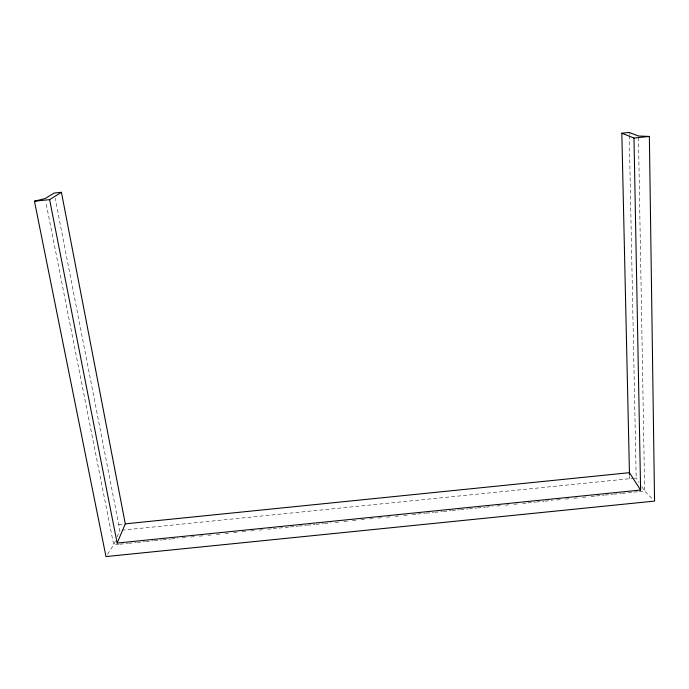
<?xml version="1.0" encoding="UTF-8"?>
<svg xmlns="http://www.w3.org/2000/svg" width="689" height="689" viewBox="0 0 689 689"><rect width="100%" height="100%" fill="white"/><g stroke="black" fill="none" stroke-linecap="round" stroke-linejoin="round"><path stroke-width="0.52" stroke-dasharray="3.44 2.58" d="M115.347 540.986L113.694 544.835L106.537 555.73M116.992 537.136L119.886 530.401L55.18 198.337M118.732 524.51L123.417 524.036M122.022 530.186L633.355 478.321M634.302 478.226L636.188 478.037L639.013 482.378M119.042 544.293L113.694 544.835L45.784 201.696M120.119 544.189L127.611 543.432M128.679 543.32L136.172 542.562M137.24 542.45L144.742 541.692M145.81 541.588L153.302 540.822M154.37 540.719L161.863 539.961M162.94 539.849L170.433 539.091M171.501 538.987L177.926 538.333M182.206 537.902L186.486 537.463M190.767 537.032L195.047 536.602M199.336 536.163L203.617 535.732M207.897 535.301L212.178 534.862M216.458 534.431L220.747 534.001M225.027 533.562L229.308 533.131M233.588 532.7L237.869 532.261M242.149 531.83L246.438 531.391M250.718 530.961L254.999 530.53M259.279 530.091L263.56 529.66M267.849 529.23L272.129 528.79M273.197 528.687L289.251 527.059M290.327 526.947L297.82 526.189M298.888 526.086L306.381 525.328M307.449 525.216L314.951 524.458M316.018 524.346L323.511 523.588M324.579 523.485L331.004 522.83M335.285 522.4L339.565 521.961M343.845 521.53L348.134 521.099M352.415 520.66L356.695 520.229M360.976 519.799L365.256 519.36M369.545 518.929L373.826 518.498M378.106 518.059L382.386 517.628M386.667 517.198L390.947 516.759M395.236 516.328L399.517 515.897M403.797 515.458L408.077 515.028M412.358 514.597L416.647 514.158M417.715 514.054L425.208 513.296M426.276 513.184L433.769 512.427M434.845 512.315L442.338 511.557M443.406 511.453L450.899 510.687M451.967 510.583L459.46 509.826M460.536 509.714L468.029 508.956M469.097 508.852L476.59 508.086M477.658 507.982L485.159 507.225M486.227 507.113L492.652 506.467M496.933 506.027L501.213 505.597M505.493 505.166L509.774 504.727M514.054 504.296L518.343 503.866M522.624 503.426L526.904 502.996M527.972 502.884L535.465 502.126M536.542 502.023L544.034 501.256M545.102 501.153L552.595 500.395M556.876 499.956L561.156 499.525M565.445 499.094L569.725 498.655M574.006 498.225L578.286 497.794M582.567 497.355L586.856 496.924M591.136 496.493L595.417 496.054M596.485 495.951L603.977 495.193M605.054 495.081L612.547 494.323M613.615 494.211L621.108 493.453M622.176 493.35L638.238 491.722M639.306 491.61L644.663 491.068L653.138 499.663M641.838 486.727L644.663 491.068L638.453 136.009M629.505 475.694L629.574 478.709M629.212 132.434L629.255 134.579M629.272 135.647L636.188 478.037"/><path stroke-width="1.03" d="M621.831 133.21L633.983 138.058L640.606 490.051L117.139 543.07L125.286 523.847L61.433 192.3L54.155 193.066L45.164 198.527L34.45 201.231L105.985 556.566L654.55 501.092L649.365 136.439L638.453 136.009L629.212 132.434L621.831 133.21L629.488 474.687M34.45 201.231L49.625 199.629L61.433 192.3M633.983 138.058L649.365 136.439M125.286 523.847L629.436 472.68L640.606 490.051M49.625 199.629L117.139 543.07"/></g></svg>
